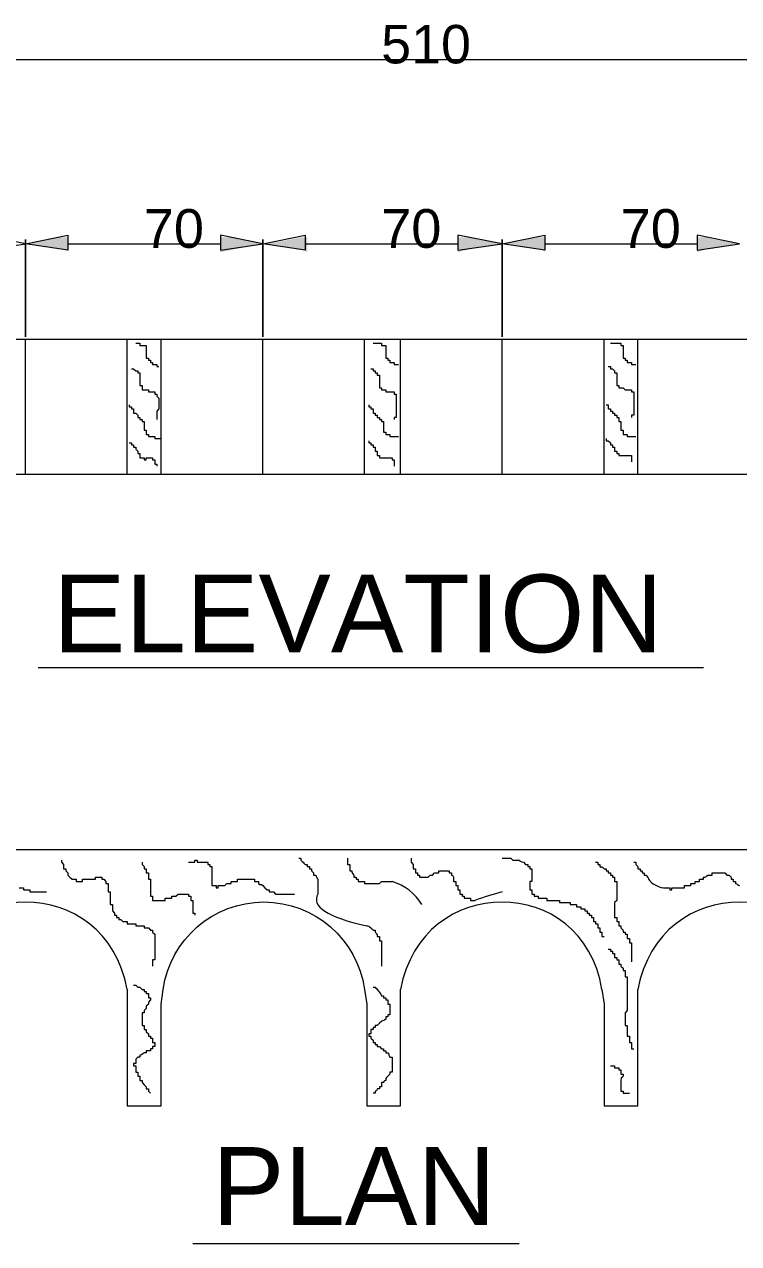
# Model space of a CAD drawing. Header units: millimetres. Extents: x -3009 to 55097, y -2803 to 5841.
# Drawn here: x 9646.8 to 9743.6, y 3590.2 to 3755.5 of the extents above; entities that cross this region are included whole.
import ezdxf

# ---------------------------------------------------------------- set-up
doc = ezdxf.new("R2010")
doc.units = ezdxf.units.MM
for name, color, linetype in [('PDF2_Geometry', 7, 'Continuous'), ('PDF2_Solid Fills', 7, 'Continuous'), ('PDF2_Text', 7, 'Continuous')]:
    doc.layers.add(name, color=color, linetype=linetype)
doc.styles.add('PDF F1', font='arial.ttf')

msp = doc.modelspace()

# ---------------------------------------------------------------- hatches: boundary and pattern name
at = {"layer": 'PDF2_Solid Fills', "transparency": 33554559}
for points in [[(9652.36, 3724.92), (9652.65, 3724.78), (9652.65, 3726.64), (9651.79, 3726.64), (9649.49, 3726.36), (9648.63, 3726.07), (9646.9, 3725.78), (9648.34, 3725.5)], [(9677.94, 3726.07), (9675.06, 3726.64), (9673.34, 3726.64), (9673.34, 3724.63), (9677.65, 3725.5), (9678.8, 3725.78)], [(9684.55, 3724.92), (9685.12, 3724.63), (9685.12, 3726.64), (9684.26, 3726.64), (9681.39, 3726.07), (9679.09, 3725.78), (9681.39, 3725.5), (9683.4, 3725.21)], [(9708.11, 3726.36), (9706.96, 3726.64), (9705.52, 3726.64), (9705.52, 3724.63), (9706.67, 3724.92), (9707.54, 3725.21), (9709.55, 3725.5), (9711.27, 3725.78), (9709.83, 3726.07)], [(9717.02, 3724.92), (9717.31, 3724.63), (9717.31, 3726.64), (9716.44, 3726.64), (9713.57, 3726.07), (9711.27, 3725.78), (9713.57, 3725.5), (9715.58, 3725.21)], [(9740.29, 3726.36), (9739.14, 3726.64), (9737.99, 3726.64), (9737.99, 3724.63), (9739.72, 3725.21), (9741.73, 3725.5), (9743.45, 3725.78), (9742.02, 3726.07)]]:
    msp.add_hatch(color=256, dxfattribs=at).paths.add_polyline_path(points)

# ---------------------------------------------------------------- linework, layer by layer
at = {"layer": 'PDF2_Geometry', "lineweight": 13}
for points in [[(9583.4, 3750.78), (9807.25, 3750.78)], [(9652.65, 3725.78), (9673.34, 3725.78)], [(9684.83, 3725.78), (9705.52, 3725.78)], [(9717.31, 3725.78), (9737.99, 3725.78)], [(9646.9, 3694.46), (9646.9, 3712.85)], [(9660.7, 3694.46), (9660.7, 3712.85)], [(9665.3, 3694.46), (9665.3, 3712.85)], [(9679.09, 3694.46), (9679.09, 3712.85)], [(9692.88, 3694.46), (9692.88, 3712.85)], [(9697.77, 3694.46), (9697.77, 3712.85)], [(9711.56, 3694.46), (9711.56, 3712.85)], [(9725.35, 3694.46), (9725.35, 3712.85)], [(9729.95, 3694.46), (9729.95, 3712.85)], [(9661.85, 3712.28), (9662.13, 3712.28), (9662.42, 3712.28), (9662.42, 3711.99), (9662.71, 3711.99), (9663, 3711.99), (9663.28, 3711.99), (9663.28, 3711.7), (9663.28, 3711.42), (9663.28, 3711.13)], [(9694.03, 3712.28), (9694.6, 3712.28), (9694.89, 3712.28), (9695.18, 3712.28), (9695.18, 3711.99), (9695.47, 3711.99), (9695.75, 3711.99), (9695.75, 3711.7)], [(9695.75, 3711.13), (9695.75, 3710.84), (9695.75, 3710.55), (9695.75, 3710.27), (9696.04, 3710.27), (9696.04, 3709.98), (9696.33, 3709.98), (9696.33, 3709.69), (9696.62, 3709.69), (9696.9, 3709.69), (9696.9, 3709.4), (9697.19, 3709.4), (9697.48, 3709.4)], [(9726.21, 3712.28), (9726.79, 3712.28), (9727.08, 3712.28), (9727.36, 3712.28), (9727.65, 3712.28), (9727.65, 3711.99), (9727.94, 3711.99), (9727.94, 3711.7)], [(9727.94, 3711.42), (9727.94, 3711.13)], [(9663.28, 3710.84), (9663.28, 3710.55), (9663.28, 3710.27), (9663.57, 3710.27), (9663.57, 3709.98), (9663.86, 3709.98), (9663.86, 3709.69), (9664.15, 3709.69), (9664.15, 3709.4), (9664.43, 3709.4), (9664.72, 3709.4), (9664.72, 3709.12), (9665.01, 3709.12)], [(9727.94, 3710.84), (9727.94, 3710.55), (9727.94, 3710.27), (9728.22, 3710.27), (9728.22, 3709.98), (9728.51, 3709.98), (9728.51, 3709.69), (9728.8, 3709.69), (9729.09, 3709.69), (9729.09, 3709.4), (9729.37, 3709.4), (9729.66, 3709.4)], [(9661.27, 3708.83), (9661.56, 3708.83), (9661.85, 3708.54), (9662.13, 3708.54), (9662.13, 3708.25), (9662.42, 3708.25), (9662.42, 3707.97), (9662.42, 3707.68), (9662.42, 3707.11)], [(9693.74, 3708.83), (9694.03, 3708.83), (9694.03, 3708.54), (9694.32, 3708.54), (9694.32, 3708.25), (9694.6, 3708.25), (9694.6, 3707.97), (9694.89, 3707.97), (9694.89, 3707.68), (9694.89, 3707.39), (9694.89, 3706.24), (9695.18, 3706.24), (9695.18, 3705.96), (9695.47, 3705.96), (9695.75, 3705.96), (9695.75, 3705.67), (9696.33, 3705.67), (9696.62, 3705.67), (9696.9, 3705.67), (9696.9, 3705.38), (9697.19, 3705.38), (9697.19, 3705.09), (9697.19, 3704.81), (9697.19, 3704.23)], [(9725.93, 3709.12), (9726.21, 3709.12), (9726.21, 3708.83), (9726.5, 3708.83), (9726.79, 3708.54), (9726.79, 3708.25), (9727.08, 3708.25), (9727.08, 3707.97), (9727.08, 3707.68)], [(9662.42, 3706.53), (9662.71, 3706.53), (9662.71, 3706.24), (9662.71, 3705.96), (9663, 3705.96), (9663.28, 3705.96), (9663.57, 3705.96), (9663.57, 3705.67), (9663.86, 3705.67), (9664.15, 3705.67), (9664.43, 3705.67), (9664.43, 3705.38), (9664.72, 3705.38), (9664.72, 3705.09), (9665.01, 3704.81), (9665.01, 3704.52)], [(9727.08, 3707.11), (9727.08, 3707.11)], [(9727.08, 3706.53), (9727.36, 3706.53), (9727.36, 3706.24), (9727.65, 3706.24), (9727.94, 3706.24), (9728.22, 3705.96), (9728.51, 3705.96), (9728.8, 3705.96), (9729.09, 3705.96), (9729.09, 3705.67), (9729.37, 3705.67), (9729.37, 3705.38), (9729.37, 3705.09), (9729.37, 3704.81)], [(9660.98, 3703.94), (9660.98, 3703.66), (9661.27, 3703.66), (9661.27, 3703.37), (9661.56, 3703.37), (9661.56, 3703.08), (9661.56, 3702.79), (9661.85, 3702.79)], [(9665.01, 3704.23), (9665.01, 3703.94), (9665.01, 3703.66), (9665.01, 3703.37), (9664.72, 3703.08), (9664.72, 3702.79), (9664.72, 3702.51), (9664.72, 3702.22), (9664.72, 3701.93)], [(9693.46, 3703.94), (9693.46, 3703.66), (9693.74, 3703.66), (9693.74, 3703.37), (9694.03, 3703.37), (9694.03, 3703.08), (9694.03, 3702.79), (9694.32, 3702.79), (9694.32, 3702.51), (9694.6, 3702.51), (9694.6, 3702.22), (9694.89, 3702.22), (9694.89, 3701.93), (9695.18, 3701.93), (9695.18, 3701.65), (9695.47, 3701.65), (9695.47, 3701.36), (9695.47, 3700.78), (9695.47, 3700.5), (9695.47, 3700.21), (9695.75, 3700.21), (9695.75, 3699.92), (9696.04, 3699.92), (9696.33, 3699.92), (9696.33, 3699.63), (9696.62, 3699.63), (9696.9, 3699.63)], [(9697.19, 3703.37), (9697.19, 3703.08), (9697.19, 3702.79), (9697.19, 3702.51), (9697.19, 3702.22), (9696.9, 3702.22), (9696.9, 3701.93)], [(9725.64, 3703.94), (9725.93, 3703.94), (9725.93, 3703.66), (9725.93, 3703.37), (9726.21, 3703.37), (9726.21, 3703.08), (9726.5, 3703.08), (9726.5, 3702.79), (9726.79, 3702.79), (9726.79, 3702.51), (9727.08, 3702.51), (9727.08, 3702.22), (9727.36, 3702.22), (9727.36, 3701.93), (9727.36, 3701.65), (9727.65, 3701.65), (9727.65, 3701.36), (9727.65, 3701.07)], [(9729.37, 3703.94), (9729.37, 3703.66), (9729.37, 3703.37), (9729.37, 3703.08), (9729.37, 3702.79), (9729.37, 3702.51), (9729.09, 3702.51), (9729.09, 3702.22)], [(9662.13, 3702.51), (9662.13, 3702.22), (9662.42, 3702.22), (9662.42, 3701.93), (9662.71, 3701.93), (9662.71, 3701.65), (9663, 3701.65), (9663, 3701.36), (9663, 3700.78), (9663, 3700.5), (9663.28, 3700.5), (9663.28, 3700.21), (9663.28, 3699.92), (9663.57, 3699.92), (9663.57, 3699.63), (9663.86, 3699.63), (9664.15, 3699.63), (9664.43, 3699.63), (9664.43, 3699.35)], [(9697.19, 3699.63), (9697.48, 3699.63)], [(9727.65, 3700.5), (9727.94, 3700.5), (9727.94, 3700.21), (9727.94, 3699.92), (9728.22, 3699.92), (9728.51, 3699.92), (9728.51, 3699.63), (9728.8, 3699.63), (9729.09, 3699.63)], [(9729.37, 3699.63), (9729.66, 3699.63)], [(9660.98, 3698.77), (9661.27, 3698.77), (9661.27, 3698.48), (9661.56, 3698.48), (9661.56, 3698.2), (9661.85, 3698.2), (9661.85, 3697.91), (9662.13, 3697.62), (9662.13, 3697.34), (9662.42, 3697.34), (9662.42, 3697.05), (9662.42, 3696.76), (9662.71, 3696.76), (9663, 3696.76), (9663, 3696.47), (9663.28, 3696.47), (9663.28, 3696.76), (9664.15, 3696.76), (9664.15, 3696.47), (9664.43, 3696.47), (9664.43, 3696.19), (9664.43, 3695.9), (9664.72, 3695.9), (9664.72, 3695.61)], [(9665.01, 3699.35), (9665.3, 3699.35)], [(9693.46, 3699.06), (9693.46, 3698.77), (9693.74, 3698.77), (9693.74, 3698.48), (9694.03, 3698.48), (9694.03, 3698.2), (9694.32, 3698.2), (9694.32, 3697.91), (9694.32, 3697.62), (9694.6, 3697.62), (9694.6, 3697.34), (9694.6, 3697.05), (9694.89, 3697.05), (9694.89, 3696.76), (9695.18, 3696.76), (9695.47, 3696.76), (9695.75, 3696.76), (9696.33, 3696.76), (9696.62, 3696.76), (9696.62, 3696.47), (9696.9, 3696.47), (9696.9, 3696.19), (9696.9, 3695.9), (9696.9, 3695.61)], [(9725.64, 3699.35), (9725.64, 3699.06), (9725.93, 3699.06), (9726.21, 3698.77), (9726.21, 3698.48), (9726.5, 3698.48), (9726.5, 3698.2), (9726.79, 3698.2), (9726.79, 3697.91), (9726.79, 3697.62), (9727.08, 3697.62), (9727.08, 3697.34), (9727.36, 3697.34), (9727.36, 3697.05), (9727.65, 3697.05), (9728.22, 3697.05), (9728.51, 3697.05), (9728.8, 3697.05), (9729.09, 3697.05), (9729.09, 3696.76), (9729.09, 3696.47), (9729.09, 3696.19)], [(9648.63, 3668.31), (9738.86, 3668.31)], [(9577.65, 3643.6), (9812.99, 3643.6), (9812.99, 3608.83), (9790, 3608.83), (9790, 3622.62), (9789.72, 3624.64)], [(9651.79, 3642.16), (9651.79, 3641.88), (9652.08, 3641.59), (9652.08, 3641.3), (9652.08, 3641.01), (9652.36, 3641.01), (9652.36, 3640.73), (9652.65, 3640.44), (9652.65, 3640.15), (9652.94, 3639.87), (9653.23, 3639.58), (9653.51, 3639.58), (9653.8, 3639.58), (9653.8, 3639.29), (9654.66, 3639.29), (9654.66, 3639.58), (9655.24, 3639.58), (9655.53, 3639.58), (9655.81, 3639.58), (9656.1, 3639.58), (9656.39, 3639.58), (9656.39, 3639.87), (9657.25, 3639.87), (9657.25, 3639.58), (9657.54, 3639.58), (9657.82, 3639.29), (9657.82, 3639), (9658.11, 3639), (9658.11, 3638.72), (9658.11, 3638.43), (9658.11, 3638.14), (9658.11, 3637.85), (9658.4, 3637.85), (9658.4, 3637.57), (9658.4, 3637.28), (9658.4, 3636.99), (9658.4, 3636.7), (9658.4, 3636.42), (9658.4, 3636.13), (9658.69, 3636.13), (9658.69, 3635.84), (9658.69, 3635.55), (9658.69, 3635.27), (9658.97, 3634.98), (9658.97, 3634.69), (9659.26, 3634.69), (9659.26, 3634.41), (9659.55, 3634.41), (9659.55, 3634.12), (9659.84, 3634.12), (9660.12, 3633.83), (9660.41, 3633.83), (9660.7, 3633.83), (9660.7, 3633.54), (9660.98, 3633.54), (9661.27, 3633.54), (9661.56, 3633.54), (9661.85, 3633.54), (9661.85, 3633.26), (9662.13, 3633.26), (9662.42, 3633.26), (9662.71, 3633.26), (9663, 3633.26), (9663, 3632.97), (9663.28, 3632.97), (9663.57, 3632.97), (9663.86, 3632.68), (9664.15, 3632.68), (9664.15, 3632.39), (9664.43, 3632.11), (9664.43, 3631.82), (9664.43, 3631.53)], [(9662.71, 3641.88), (9662.71, 3641.59), (9663, 3641.3), (9663, 3641.01), (9663.28, 3641.01), (9663.28, 3640.73), (9663.28, 3640.44), (9663.57, 3640.44), (9663.57, 3640.15), (9663.57, 3639.87), (9663.57, 3639.58), (9663.86, 3639.58), (9663.86, 3639.29), (9663.86, 3639), (9663.86, 3638.43)], [(9669.03, 3641.88), (9669.89, 3641.88), (9669.89, 3642.16), (9670.18, 3642.16), (9670.18, 3641.88), (9671.04, 3641.88), (9671.33, 3641.88), (9671.62, 3641.88), (9671.62, 3641.59), (9671.9, 3641.59), (9671.9, 3641.3), (9672.19, 3641.3), (9672.19, 3641.01), (9672.19, 3640.73)], [(9683.97, 3642.45), (9684.26, 3642.45), (9684.26, 3642.16)], [(9690.58, 3642.45), (9690.58, 3642.16), (9690.58, 3641.88), (9690.58, 3641.59), (9690.87, 3641.59), (9690.87, 3641.3), (9690.87, 3641.01), (9690.87, 3640.73), (9691.16, 3640.73)], [(9699.2, 3642.45), (9699.2, 3642.16), (9699.2, 3641.88), (9699.49, 3641.59), (9699.49, 3641.3), (9699.49, 3641.01), (9699.78, 3641.01), (9699.78, 3640.73), (9699.78, 3640.44), (9700.06, 3640.44), (9700.06, 3640.15), (9700.35, 3640.15), (9700.35, 3639.87), (9700.64, 3639.87), (9700.93, 3639.87), (9701.21, 3639.87), (9701.5, 3639.87), (9701.79, 3640.15), (9702.08, 3640.15), (9702.36, 3640.44), (9702.65, 3640.44), (9702.94, 3640.44), (9702.94, 3640.73), (9703.23, 3640.73), (9703.51, 3640.73), (9704.09, 3640.73), (9704.37, 3640.73), (9704.37, 3640.44), (9704.66, 3640.44), (9704.66, 3640.15)], [(9711.56, 3642.45), (9711.85, 3642.45)], [(9712.42, 3642.45), (9712.71, 3642.45), (9713, 3642.16), (9713.28, 3642.16), (9713.57, 3642.16), (9713.86, 3642.16)], [(9714.43, 3641.88), (9714.72, 3641.59), (9715.01, 3641.59), (9715.01, 3641.3), (9715.29, 3641.3), (9715.29, 3641.01), (9715.58, 3641.01), (9715.58, 3640.73)], [(9724.2, 3641.88), (9724.49, 3641.88), (9724.49, 3641.59), (9724.78, 3641.59), (9724.78, 3641.3)], [(9729.37, 3641.88), (9729.66, 3641.88), (9729.66, 3641.59), (9729.95, 3641.3), (9729.95, 3641.01), (9730.24, 3641.01), (9730.24, 3640.73), (9730.52, 3640.73), (9730.52, 3640.44)], [(9672.19, 3640.44), (9672.19, 3640.15)], [(9684.83, 3641.59), (9685.12, 3641.59), (9685.12, 3641.3), (9685.41, 3641.3), (9685.41, 3641.01), (9685.7, 3641.01), (9685.7, 3640.73), (9685.98, 3640.44), (9685.98, 3640.15), (9686.27, 3640.15)], [(9691.44, 3640.15), (9691.44, 3639.87), (9691.73, 3639.87), (9691.73, 3639.58), (9692.02, 3639.58), (9692.02, 3639.29), (9692.31, 3639.29), (9692.59, 3639.29), (9692.88, 3639.29), (9692.88, 3639), (9693.46, 3639), (9693.74, 3639), (9694.32, 3639)], [(9715.58, 3640.15), (9715.58, 3639.58), (9715.58, 3639.29), (9715.29, 3639.29), (9715.29, 3638.14), (9715.58, 3638.14), (9715.58, 3637.85), (9715.58, 3637.57), (9715.87, 3637.57), (9715.87, 3637.28), (9716.16, 3637.28), (9716.44, 3637.28), (9716.44, 3636.99), (9716.73, 3636.99), (9717.02, 3636.99), (9717.31, 3636.99), (9717.59, 3636.99), (9717.59, 3636.7), (9717.88, 3636.7), (9718.17, 3636.7), (9718.45, 3636.7), (9718.74, 3636.7), (9719.03, 3636.7), (9719.32, 3636.7), (9719.32, 3636.42), (9719.89, 3636.42), (9720.18, 3636.42), (9720.47, 3636.42), (9720.75, 3636.42), (9720.75, 3636.13), (9721.04, 3636.13), (9721.33, 3636.13), (9721.62, 3636.13), (9721.62, 3635.84), (9721.9, 3635.84), (9722.19, 3635.84), (9722.19, 3635.55), (9722.48, 3635.55), (9722.77, 3635.55), (9722.77, 3635.27), (9723.05, 3635.27), (9723.05, 3634.98), (9723.34, 3634.98), (9723.34, 3634.69), (9723.63, 3634.69), (9723.63, 3634.41), (9723.91, 3634.41), (9723.91, 3634.12), (9723.91, 3633.83), (9724.2, 3633.83), (9724.2, 3633.54), (9724.49, 3633.54), (9724.49, 3633.26), (9724.49, 3632.97), (9724.78, 3632.97), (9724.78, 3632.68), (9724.78, 3632.39), (9725.06, 3632.39), (9725.06, 3632.11), (9725.06, 3631.82), (9725.35, 3631.82)], [(9725.35, 3641.01), (9725.64, 3641.01), (9725.64, 3640.73), (9725.93, 3640.73), (9725.93, 3640.44), (9726.21, 3640.44), (9726.21, 3640.15), (9726.5, 3640.15), (9726.5, 3639.87), (9726.79, 3639.87), (9726.79, 3639.58), (9726.79, 3639.29), (9727.08, 3639.29), (9727.08, 3639), (9727.08, 3638.72), (9727.08, 3638.14)], [(9730.81, 3640.15), (9731.1, 3640.15)], [(9739.43, 3640.15), (9739.72, 3640.15), (9740.01, 3640.15), (9740.01, 3640.44), (9740.29, 3640.44), (9740.58, 3640.44), (9740.87, 3640.44)], [(9741.44, 3640.44), (9741.73, 3640.44), (9742.02, 3640.15), (9742.3, 3640.15)], [(9646.04, 3638.43), (9646.33, 3638.43), (9646.62, 3638.43), (9646.62, 3638.14), (9646.9, 3638.14), (9647.19, 3638.14), (9647.48, 3638.14), (9647.48, 3637.85), (9647.77, 3637.85), (9648.34, 3637.85), (9648.63, 3637.85)], [(9672.19, 3639.58), (9672.19, 3639.58)], [(9672.19, 3639), (9672.19, 3638.72), (9672.48, 3638.72), (9672.77, 3638.72), (9672.77, 3638.43), (9673.05, 3638.43), (9673.05, 3638.72), (9673.34, 3638.72), (9673.63, 3638.72), (9673.92, 3638.72), (9674.2, 3639), (9674.49, 3639), (9674.78, 3639), (9674.78, 3639.29), (9675.06, 3639.29), (9675.35, 3639.29), (9675.64, 3639.29), (9675.64, 3639.58), (9675.93, 3639.58), (9676.21, 3639.58), (9676.79, 3639.58), (9677.08, 3639.58), (9677.65, 3639.58), (9677.94, 3639.58), (9677.94, 3639.29), (9678.23, 3639.29), (9678.51, 3639.29), (9678.51, 3639)], [(9679.09, 3638.72), (9679.38, 3638.43), (9679.66, 3638.14), (9679.95, 3638.14), (9679.95, 3637.85), (9680.24, 3637.85), (9680.52, 3637.85), (9680.81, 3637.57), (9681.39, 3637.57), (9681.96, 3637.57), (9682.25, 3637.57)], [(9686.56, 3639.58), (9686.56, 3639.29), (9686.56, 3639), (9686.56, 3638.14)], [(9694.89, 3639), (9695.18, 3639.29)], [(9704.95, 3639.87), (9704.95, 3639.58), (9704.95, 3639.29), (9705.24, 3639.29), (9705.24, 3639), (9705.24, 3638.72), (9705.52, 3638.72), (9705.52, 3638.43), (9705.52, 3638.14), (9705.81, 3638.14), (9705.81, 3637.85), (9705.81, 3637.57), (9706.1, 3637.57), (9706.1, 3637.28), (9706.39, 3637.28), (9706.39, 3636.99), (9706.67, 3636.99), (9706.96, 3636.99)], [(9733.97, 3638.43), (9734.26, 3638.43), (9734.26, 3638.14), (9734.55, 3638.14), (9734.55, 3638.43), (9735.41, 3638.43), (9735.7, 3638.43), (9735.98, 3638.43), (9736.27, 3638.43), (9736.27, 3638.72), (9736.56, 3638.72), (9736.85, 3638.72), (9737.13, 3638.72), (9737.13, 3639), (9737.42, 3639), (9737.71, 3639), (9737.71, 3639.29), (9737.99, 3639.29), (9738.28, 3639.29), (9738.28, 3639.58), (9738.57, 3639.58), (9738.86, 3639.58), (9738.86, 3639.87)], [(9742.59, 3639.87), (9742.59, 3639.58), (9742.88, 3639.58), (9742.88, 3639.29), (9743.17, 3639.29), (9743.17, 3639)], [(9648.92, 3637.85), (9649.2, 3637.85)], [(9649.49, 3637.85), (9649.78, 3637.85)], [(9663.86, 3637.85), (9663.86, 3637.57), (9663.86, 3637.28), (9664.15, 3637.28), (9664.15, 3636.99), (9664.15, 3636.7), (9664.43, 3636.7), (9664.72, 3636.7)], [(9665.01, 3636.7), (9665.3, 3636.7), (9665.58, 3636.7), (9665.87, 3636.7), (9665.87, 3636.99), (9666.16, 3636.99), (9666.44, 3636.99), (9666.73, 3636.99), (9666.73, 3637.28), (9667.02, 3637.28), (9667.31, 3637.28), (9667.59, 3637.57), (9667.88, 3637.57), (9668.17, 3637.57), (9668.74, 3637.57), (9669.03, 3637.57), (9669.03, 3637.28), (9669.32, 3637.28), (9669.32, 3636.99), (9669.32, 3636.7), (9669.61, 3636.7), (9669.61, 3636.42), (9669.61, 3636.13), (9669.61, 3635.55), (9669.61, 3634.98), (9669.89, 3634.98), (9669.89, 3634.69)], [(9682.82, 3637.57), (9683.4, 3637.57)], [(9707.25, 3636.99), (9707.25, 3636.7), (9707.54, 3636.7)], [(9727.08, 3637.28), (9727.08, 3636.99), (9727.08, 3636.7), (9726.79, 3636.42), (9726.79, 3636.13), (9726.79, 3635.84), (9726.79, 3635.55), (9726.79, 3634.98), (9726.79, 3634.69), (9726.79, 3634.41), (9727.08, 3634.41), (9727.08, 3634.12), (9727.08, 3633.83), (9727.36, 3633.83), (9727.36, 3633.54), (9727.36, 3633.26), (9727.65, 3633.26), (9727.65, 3632.97), (9727.94, 3632.68), (9727.94, 3632.39), (9728.22, 3632.39), (9728.22, 3632.11), (9728.51, 3632.11), (9728.51, 3631.82), (9728.51, 3631.53), (9728.8, 3631.53), (9728.8, 3631.24), (9728.8, 3630.96), (9729.09, 3630.96), (9729.09, 3630.67), (9729.09, 3630.38), (9729.09, 3629.52)], [(9693.74, 3632.97), (9693.74, 3632.97)], [(9694.03, 3632.68), (9694.32, 3632.68), (9694.32, 3632.39)], [(9694.6, 3632.11), (9694.6, 3631.82), (9694.89, 3631.82), (9694.89, 3631.53), (9694.89, 3631.24), (9695.18, 3631.24), (9695.18, 3630.96), (9695.18, 3630.67), (9695.18, 3630.38), (9695.18, 3630.1), (9695.18, 3629.81), (9695.18, 3629.52)], [(9664.43, 3630.67), (9664.43, 3630.1), (9664.43, 3629.52), (9664.43, 3629.23), (9664.43, 3628.95), (9664.43, 3628.66), (9664.15, 3628.66), (9664.15, 3628.37), (9664.15, 3628.08), (9664.15, 3627.8)], [(9725.93, 3630.1), (9726.21, 3630.1), (9726.21, 3629.81), (9726.5, 3629.81), (9726.5, 3629.52), (9726.79, 3629.52), (9726.79, 3629.23), (9726.79, 3628.95), (9727.08, 3628.95), (9727.08, 3628.66), (9727.36, 3628.66), (9727.36, 3628.37), (9727.36, 3628.08), (9727.65, 3628.08), (9727.65, 3627.8), (9727.94, 3627.51), (9727.94, 3627.22), (9728.22, 3627.22), (9728.22, 3626.93), (9728.22, 3626.65), (9728.22, 3626.36), (9728.51, 3626.36), (9728.51, 3626.07), (9728.51, 3625.79), (9728.51, 3625.5), (9728.51, 3625.21)], [(9695.18, 3628.08), (9695.18, 3627.8)], [(9729.09, 3628.37), (9729.09, 3628.37)], [(9661.56, 3625.21), (9661.85, 3625.21), (9662.13, 3624.92), (9662.42, 3624.92), (9662.71, 3624.64), (9663, 3624.64), (9663, 3624.35), (9663.28, 3624.35), (9663.28, 3624.06), (9663.57, 3624.06), (9663.57, 3623.77), (9663.57, 3623.49), (9663.86, 3623.49), (9663.86, 3623.2), (9663.57, 3622.91), (9663.57, 3622.62), (9663.28, 3622.34), (9663.28, 3622.05), (9663, 3621.76), (9663, 3621.47), (9662.71, 3621.47), (9662.71, 3621.19), (9662.71, 3620.9), (9662.71, 3620.33), (9662.71, 3620.04), (9662.71, 3619.75), (9663, 3619.75), (9663, 3619.46), (9663, 3619.18), (9663.28, 3619.18), (9663.28, 3618.89), (9663.57, 3618.6), (9663.57, 3618.31), (9663.86, 3618.31), (9663.86, 3618.03), (9664.15, 3618.03), (9664.15, 3617.74), (9664.15, 3617.45), (9664.43, 3617.45), (9664.43, 3617.16), (9664.43, 3616.88), (9664.15, 3616.88), (9664.15, 3616.59), (9663.86, 3616.59), (9663.86, 3616.3), (9663.57, 3616.3), (9663.28, 3616.3), (9663.28, 3616.02), (9663, 3616.02)], [(9694.03, 3624.92), (9694.32, 3624.92)], [(9695.18, 3623.77), (9695.47, 3623.77), (9695.47, 3623.49), (9695.75, 3623.49), (9695.75, 3623.2), (9696.04, 3623.2), (9696.04, 3622.91), (9696.04, 3622.62), (9696.33, 3622.62), (9696.33, 3622.34), (9696.33, 3621.47), (9696.33, 3621.19), (9696.04, 3621.19), (9696.04, 3620.9), (9695.75, 3620.9), (9695.75, 3620.61)], [(9725.06, 3624.64), (9725.35, 3622.62), (9725.35, 3608.83), (9729.95, 3608.83), (9729.95, 3622.62), (9729.95, 3624.64)], [(9728.51, 3623.77), (9728.51, 3622.91), (9728.51, 3622.34), (9728.51, 3622.05), (9728.51, 3621.76), (9728.22, 3621.47)], [(9728.51, 3624.64), (9728.51, 3624.35)], [(9728.22, 3620.61), (9728.22, 3620.33)], [(9694.89, 3620.04), (9694.6, 3619.75), (9694.32, 3619.75), (9694.32, 3619.46), (9694.03, 3619.46), (9694.03, 3619.18), (9693.74, 3619.18), (9693.74, 3618.89), (9693.74, 3618.6), (9693.46, 3618.6), (9693.46, 3618.31), (9693.74, 3618.31), (9693.74, 3618.03), (9694.03, 3617.74), (9694.03, 3617.45), (9694.32, 3617.45), (9694.32, 3617.16), (9694.6, 3617.16), (9694.6, 3616.88), (9694.89, 3616.88), (9695.18, 3616.59), (9695.47, 3616.59), (9695.47, 3616.3), (9695.75, 3616.3), (9695.75, 3616.02), (9696.04, 3616.02)], [(9728.22, 3619.75), (9728.51, 3619.75)], [(9728.51, 3619.46), (9728.51, 3619.18), (9728.51, 3618.89), (9728.51, 3618.6), (9728.51, 3618.31), (9728.8, 3618.31), (9728.8, 3618.03), (9728.8, 3617.74), (9728.8, 3617.45), (9729.09, 3617.45), (9729.09, 3617.16), (9729.09, 3616.88), (9729.09, 3616.59), (9729.37, 3616.59)], [(9662.42, 3615.73), (9662.42, 3615.44), (9662.13, 3615.44), (9661.85, 3615.15), (9661.85, 3614.87), (9661.85, 3614.58), (9661.56, 3614.58), (9661.56, 3614.29), (9661.85, 3614.29), (9661.85, 3614), (9661.85, 3613.72), (9661.85, 3613.43), (9662.13, 3613.43), (9662.13, 3613.14), (9662.13, 3612.85), (9662.42, 3612.85), (9662.42, 3612.57), (9662.42, 3612.28), (9662.71, 3612.28), (9662.71, 3611.99), (9663, 3611.7), (9663.28, 3611.42), (9663.28, 3611.13), (9663.57, 3611.13), (9663.57, 3610.84), (9663.86, 3610.56)], [(9696.33, 3615.44), (9696.62, 3615.44), (9696.62, 3615.15), (9696.62, 3614.87)], [(9696.62, 3614.29), (9696.62, 3614), (9696.62, 3613.72), (9696.62, 3613.43), (9696.33, 3613.43), (9696.33, 3613.14), (9696.04, 3612.85)], [(9726.21, 3614.29), (9726.5, 3614.29), (9726.79, 3614.29), (9726.79, 3614), (9727.08, 3614), (9727.36, 3614), (9727.36, 3613.72), (9727.65, 3613.72), (9727.65, 3613.43), (9727.65, 3613.14), (9727.94, 3613.14)], [(9695.47, 3611.99), (9695.18, 3611.99), (9695.18, 3611.7), (9695.18, 3611.42), (9694.89, 3611.42), (9694.89, 3611.13), (9694.6, 3611.13)], [(9695.75, 3612.57), (9695.75, 3612.28)], [(9727.65, 3612.28), (9727.65, 3611.99), (9727.65, 3611.7), (9727.65, 3611.42)], [(9694.32, 3610.84), (9694.32, 3610.56), (9694.03, 3610.56)], [(9727.65, 3611.13), (9727.65, 3610.84), (9727.94, 3610.84), (9727.94, 3610.56), (9728.22, 3610.56)], [(9728.8, 3610.56), (9728.8, 3610.56)], [(9669.61, 3590.15), (9713.86, 3590.15)]]:
    msp.add_lwpolyline(points, dxfattribs=at)
for points in [[(9641.16, 3726.93), (9641.16, 3724.92), (9646.9, 3725.78)], [(9652.65, 3726.93), (9652.65, 3724.92), (9646.9, 3725.78)], [(9646.9, 3726.36), (9646.9, 3713.14)], [(9673.34, 3726.93), (9673.34, 3724.92), (9679.09, 3725.78)], [(9684.83, 3726.93), (9684.83, 3724.92), (9679.09, 3725.78)], [(9679.09, 3726.36), (9679.09, 3713.14)], [(9705.52, 3726.93), (9705.52, 3724.92), (9711.56, 3725.78)], [(9717.31, 3726.93), (9717.31, 3724.92), (9711.56, 3725.78)], [(9711.56, 3726.36), (9711.56, 3713.14)], [(9737.99, 3726.93), (9737.99, 3724.92), (9743.74, 3725.78)], [(9577.65, 3712.85), (9812.99, 3712.85), (9812.99, 3694.46), (9577.65, 3694.46)]]:
    msp.add_lwpolyline(points, close=True, dxfattribs=at)
msp.add_lwpolyline([(9660.7, 3624.64), (9660.7, 3622.62), (9660.7, 3608.83), (9665.3, 3608.83), (9665.3, 3622.62), (9665.58, 3624.64, -0.868422), (9692.88, 3624.64), (9693.17, 3622.62), (9693.17, 3608.83), (9697.77, 3608.83), (9697.77, 3622.62), (9697.77, 3624.64)], format="xyb", dxfattribs=at)
for centre, radius, start, end in [((9694.54, 3632.51), 7.09, 30.7029, 72.9826), ((9733.73, 3641.35), 2.94, 217.0565, 263.4537), ((9722.91, 3594.32), 44.99, 104.6132, 109.5923)]:
    msp.add_arc(centre, radius, start, end, dxfattribs=at)
msp.add_ellipse((9812.39, 3645.38), major_axis=(126.05, 8.64), ratio=0.097834, start_param=3.075476, end_param=3.465611, dxfattribs=at)
for points in [[(9663.28, 3711.13), (9663.28, 3711.13), (9663.28, 3710.84), (9663.28, 3710.84)], [(9695.75, 3711.7), (9695.75, 3711.42), (9695.75, 3711.42), (9695.75, 3711.13)], [(9727.94, 3711.7), (9727.94, 3711.7), (9727.94, 3711.42), (9727.94, 3711.42)], [(9727.94, 3711.13), (9727.94, 3711.13), (9727.94, 3710.84), (9727.94, 3710.84)], [(9662.42, 3707.11), (9662.42, 3707.11), (9662.42, 3706.82), (9662.42, 3706.53)], [(9727.08, 3707.68), (9727.08, 3707.39), (9727.08, 3707.39), (9727.08, 3707.11)], [(9727.08, 3707.11), (9727.08, 3706.82), (9727.08, 3706.82), (9727.08, 3706.53)], [(9665.01, 3704.52), (9665.01, 3704.52), (9665.01, 3704.23), (9665.01, 3704.23)], [(9729.37, 3704.81), (9729.37, 3704.52), (9729.37, 3704.23), (9729.37, 3703.94)], [(9697.19, 3704.23), (9697.19, 3703.94), (9697.19, 3703.66), (9697.19, 3703.37)], [(9661.85, 3702.79), (9661.85, 3702.79), (9662.13, 3702.51), (9662.13, 3702.51)], [(9696.9, 3699.63), (9696.9, 3699.63), (9697.19, 3699.63), (9697.19, 3699.63)], [(9727.65, 3701.07), (9727.65, 3700.5), (9727.65, 3700.78), (9727.65, 3700.5)], [(9729.09, 3699.63), (9729.09, 3699.63), (9729.37, 3699.63), (9729.37, 3699.63)], [(9664.43, 3699.35), (9664.72, 3699.35), (9664.72, 3699.35), (9665.01, 3699.35)], [(9684.26, 3642.16), (9684.55, 3641.88), (9684.55, 3641.88), (9684.83, 3641.59)], [(9711.85, 3642.45), (9712.42, 3642.45), (9711.85, 3642.45), (9712.42, 3642.45)], [(9713.86, 3642.16), (9713.86, 3642.16), (9714.14, 3641.88), (9714.43, 3641.88)], [(9660.7, 3624.64), (9657.82, 3640.44), (9635.99, 3640.44), (9633.4, 3624.64)], [(9672.19, 3640.73), (9672.19, 3640.73), (9672.19, 3640.44), (9672.19, 3640.44)], [(9672.19, 3640.15), (9672.19, 3639.87), (9672.19, 3639.87), (9672.19, 3639.58)], [(9686.27, 3640.15), (9686.27, 3639.87), (9686.56, 3639.58), (9686.56, 3639.58)], [(9691.16, 3640.73), (9691.16, 3640.44), (9691.16, 3640.44), (9691.44, 3640.15)], [(9725.06, 3624.64), (9722.48, 3640.44), (9700.64, 3640.44), (9697.77, 3624.64)], [(9704.66, 3640.15), (9704.95, 3640.15), (9704.95, 3639.87), (9704.95, 3639.87)], [(9715.58, 3640.73), (9715.58, 3640.44), (9715.58, 3640.44), (9715.58, 3640.15)], [(9724.78, 3641.3), (9725.06, 3641.01), (9724.78, 3641.59), (9725.35, 3641.01)], [(9757.53, 3624.64), (9754.66, 3640.44), (9732.82, 3640.44), (9729.95, 3624.64)], [(9730.52, 3640.44), (9730.81, 3640.44), (9730.81, 3640.44), (9730.81, 3640.15)], [(9731.1, 3640.15), (9731.1, 3639.87), (9731.39, 3639.87), (9731.39, 3639.58)], [(9738.86, 3639.87), (9739.14, 3639.87), (9739.14, 3639.87), (9739.43, 3640.15)], [(9740.87, 3640.44), (9741.16, 3640.44), (9741.16, 3640.44), (9741.44, 3640.44)], [(9742.3, 3640.15), (9742.59, 3639.87), (9742.3, 3640.15), (9742.59, 3639.87)], [(9663.86, 3638.43), (9663.86, 3638.14), (9663.86, 3638.14), (9663.86, 3637.85)], [(9672.19, 3639.58), (9672.19, 3639.29), (9672.19, 3639.29), (9672.19, 3639)], [(9678.51, 3639), (9678.8, 3638.72), (9678.8, 3639), (9679.09, 3638.72)], [(9694.32, 3639), (9694.6, 3639), (9694.6, 3639), (9694.89, 3639)], [(9695.18, 3639.29), (9695.75, 3639.29), (9696.33, 3639.29), (9696.62, 3639.29)], [(9733.4, 3638.43), (9733.68, 3638.43), (9733.68, 3638.43), (9733.97, 3638.43)], [(9743.17, 3639), (9743.45, 3639), (9743.45, 3638.72), (9743.74, 3638.72)], [(9648.63, 3637.85), (9648.63, 3637.85), (9648.92, 3637.85), (9648.92, 3637.85)], [(9649.2, 3637.85), (9649.2, 3637.85), (9649.49, 3637.85), (9649.49, 3637.85)], [(9664.72, 3636.7), (9664.72, 3636.7), (9665.01, 3636.7), (9665.01, 3636.7)], [(9682.25, 3637.57), (9682.54, 3637.57), (9682.54, 3637.57), (9682.82, 3637.57)], [(9686.56, 3638.14), (9686.56, 3637.85), (9686.56, 3637.57), (9686.56, 3637.57)], [(9706.96, 3636.99), (9706.96, 3636.99), (9707.25, 3636.99), (9707.25, 3636.99)], [(9707.54, 3636.7), (9707.82, 3636.7), (9707.82, 3636.7), (9707.82, 3636.7)], [(9727.08, 3638.14), (9727.08, 3637.57), (9727.08, 3637.85), (9727.08, 3637.28)], [(9693.17, 3633.26), (9693.46, 3633.26), (9693.46, 3633.26), (9693.74, 3632.97)], [(9693.74, 3632.97), (9694.03, 3632.68), (9693.74, 3632.97), (9694.03, 3632.68)], [(9694.32, 3632.39), (9694.6, 3632.11), (9694.32, 3632.39), (9694.6, 3632.11)], [(9664.43, 3631.53), (9664.43, 3631.24), (9664.43, 3630.96), (9664.43, 3630.67)], [(9695.18, 3629.52), (9695.18, 3628.95), (9695.18, 3628.37), (9695.18, 3628.08)], [(9729.09, 3629.52), (9729.09, 3629.23), (9729.09, 3628.66), (9729.09, 3628.37)], [(9728.51, 3625.21), (9728.51, 3624.92), (9728.51, 3624.92), (9728.51, 3624.64)], [(9694.32, 3624.92), (9694.6, 3624.64), (9694.89, 3624.35), (9695.18, 3623.77)], [(9728.51, 3624.35), (9728.51, 3624.06), (9728.51, 3624.06), (9728.51, 3623.77)], [(9695.75, 3620.61), (9695.47, 3620.33), (9695.47, 3620.61), (9694.89, 3620.04)], [(9728.22, 3621.47), (9728.22, 3621.19), (9728.22, 3620.9), (9728.22, 3620.61)], [(9728.22, 3620.33), (9728.22, 3620.04), (9728.22, 3620.04), (9728.22, 3619.75)], [(9728.51, 3619.75), (9728.51, 3619.75), (9728.51, 3619.46), (9728.51, 3619.46)], [(9663, 3616.02), (9663, 3616.02), (9662.71, 3615.73), (9662.42, 3615.73)], [(9696.04, 3616.02), (9696.33, 3615.73), (9696.04, 3615.73), (9696.33, 3615.44)], [(9696.62, 3614.87), (9696.62, 3614.58), (9696.62, 3614.58), (9696.62, 3614.29)], [(9695.75, 3612.28), (9695.47, 3612.28), (9695.47, 3611.99), (9695.47, 3611.99)], [(9696.04, 3612.85), (9695.75, 3612.57), (9696.04, 3612.85), (9695.75, 3612.57)], [(9727.94, 3613.14), (9727.94, 3612.28), (9727.65, 3613.14), (9727.65, 3612.28)], [(9694.6, 3611.13), (9694.6, 3610.84), (9694.32, 3610.84), (9694.32, 3610.84)], [(9727.65, 3611.42), (9727.65, 3611.42), (9727.65, 3611.13), (9727.65, 3611.13)], [(9728.22, 3610.56), (9728.22, 3610.56), (9728.51, 3610.56), (9728.8, 3610.56)]]:
    msp.add_open_spline(points, degree=3, dxfattribs=at)

# ---------------------------------------------------------------- texts
at = {"layer": 'PDF2_Text', "attachment_point": 4, "style": 'PDF F1'}
for s, insert, char_height in [('510', (9695.14, 3752.81), 5.22), ('70', (9662.95, 3727.81), 5.251), ('70', (9695.14, 3727.81), 5.251), ('70', (9727.61, 3727.81), 5.251), ('ELEVATION', (9650.64, 3675.56), 10.548), ('PLAN', (9672.19, 3597.97), 10.548)]:
    msp.add_mtext(s, dxfattribs=dict(at, insert=insert, char_height=char_height))

doc.saveas('drawing.dxf')
